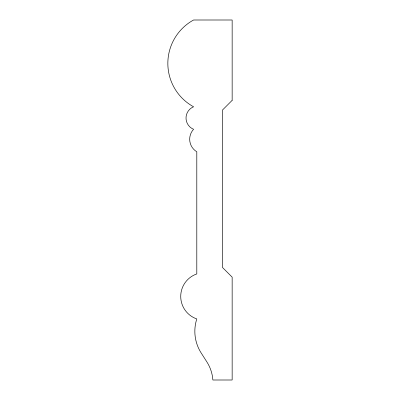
<?xml version="1.0" encoding="UTF-8"?>
<svg xmlns="http://www.w3.org/2000/svg" width="400" height="400" viewBox="0 0 400 400"><rect width="100%" height="100%" fill="white"/><g stroke="black" fill="none" stroke-linecap="round" stroke-linejoin="round"><path stroke-width="0.6" d="M232.155 100.355L222.515 110L222.515 267.5L232.155 277.145L232.155 380L212.87 380A38.77 38.77 0 0 0 206.9 361.96L201.14 352.92A40.205 40.205 0 0 1 196.8 318.93A23.785 23.785 0 0 1 196.8 273.93L196.8 151.785A14.63 14.63 0 0 1 193.585 129.285A12.145 12.145 0 0 1 193.585 106.785A49.445 49.445 0 0 1 193.585 20L232.155 20L232.155 100.355"/></g></svg>
